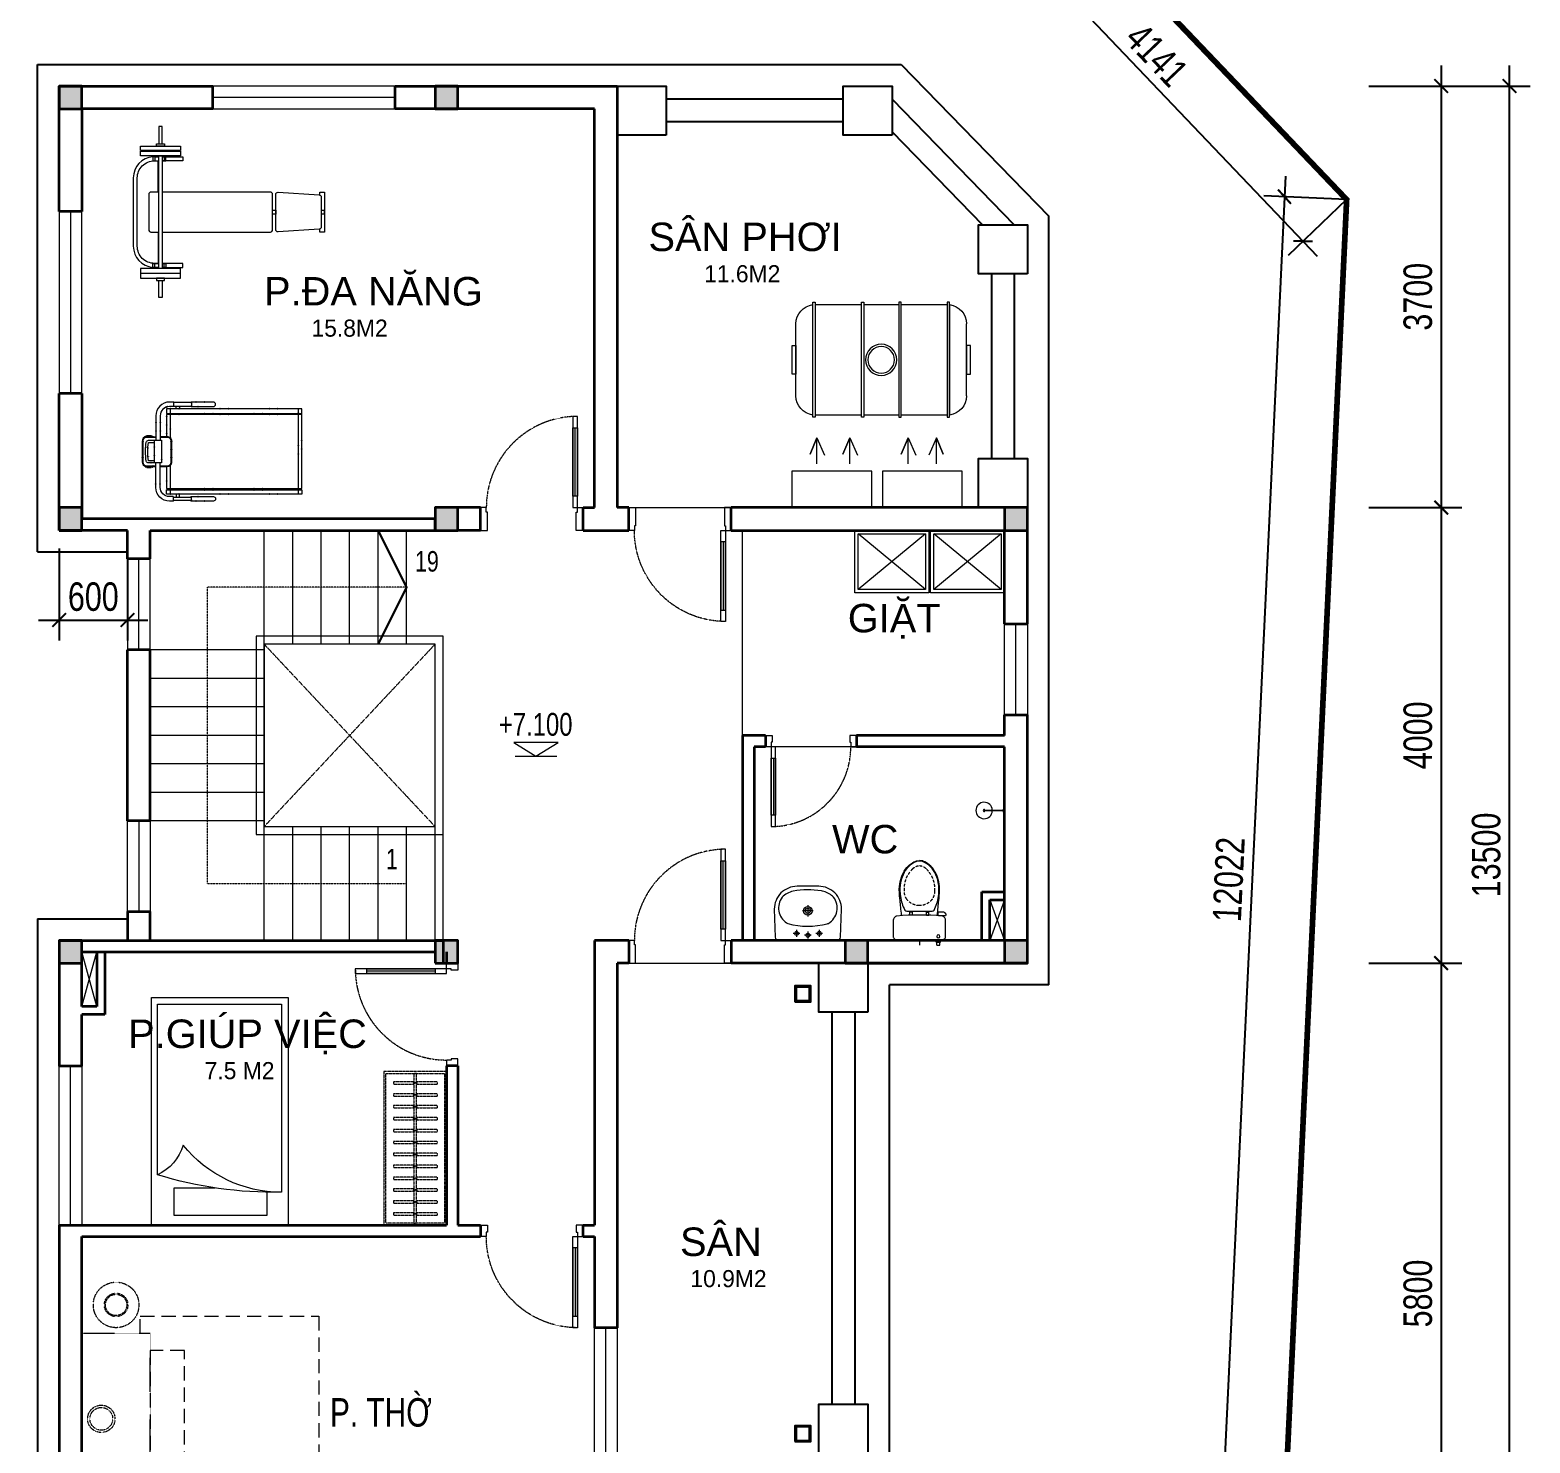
# Model space of a CAD drawing. Header units: millimetres. Extents: x 33748 to 451939, y -263262 to 62681.
# Drawn here: x 234563 to 247732, y -126106 to -113702 of the extents above; entities that cross this region are included whole.
import ezdxf

# ---------------------------------------------------------------- set-up
doc = ezdxf.new("R2010")
doc.units = ezdxf.units.MM
doc.header["$PDMODE"] = 98
for name, pattern in [('ACAD_ISO07W100', [3, 0, -3]), ('CENTER', [50.8, 31.75, -6.35, 6.35, -6.35]), ('DASHED', [0.75, 0.5, -0.25]), ('HIDDEN', [0.375, 0.25, -0.125]), ('HIDDEN2', [0.1875, 0.125, -0.0625]), ('X-5M-G-MB PHONGNGU$0$HIDDEN2', [0.1875, 0.125, -0.0625]), ('xref-thap C (mb tang 32-2)$0$HIDDEN', [0.375, 0.25, -0.125]), ('Xref-VCMT-BT3 - tuong bao$0$HIDDEN', [0.375, 0.25, -0.125])]:
    doc.linetypes.add(name, pattern=pattern)
doc.layers.get('Defpoints').update_dxf_attribs({"color": 202, "lineweight": 13})
for name, color, linetype, lineweight in [('-CONCRETE', 1, 'Continuous', 35), ('-DOOR', 137, 'Continuous', 9), ('-FURNITURE', 46, 'Continuous', 9), ('-HIDE', 3, 'HIDDEN', 13), ('-KH', 143, 'Continuous', 13), ('-LINE1', 7, 'Continuous', 18), ('-RANH GIOI KHU DAT', 12, 'CENTER', 18), ('-TEXT', 7, 'Continuous', 15), ('-WALL', 4, 'Continuous', 35), ('Bighome_khuat', 251, 'DASHED', 5)]:
    doc.layers.add(name, color=color, linetype=linetype, lineweight=lineweight)
for name, color, linetype in [('12. NET DIM', 9, 'Continuous'), ('13. NET HATCH', 252, 'Continuous'), ('A-Dot_Line', 255, 'ACAD_ISO07W100'), ('A-Flor-Hral', 242, 'Continuous'), ('SOLO', 7, 'Continuous'), ('TEXT25', 2, 'Continuous')]:
    doc.layers.add(name, color=color, linetype=linetype)
doc.styles.add('1', font='arial.ttf')
doc.styles.add('AVANH', font='', dxfattribs={"width": 0.8})
doc.styles.get("Standard").update_dxf_attribs({"font": 'arial.ttf'})
doc.styles.add('T1', font='', dxfattribs={"height": 200})
doc.styles.get('AVANH').set_extended_font_data('.VnAvantH')
doc.styles.get('T1').set_extended_font_data('VNgeometric Light')
doc.dimstyles.new('C_100A3', dxfattribs={"dimscale": 100, "dimtxt": 2.5, "dimasz": 1.2, "dimexe": 1.8, "dimexo": 0, "dimgap": 0.75, "dimtad": 1, "dimdec": 0, "dimzin": 0, "dimdsep": 46, "dimtxsty": 'AVANH', "dimblk": 'ARCHTICK', "dimcen": 0, "dimdle": 1.8, "dimclrd": 256, "dimclre": 256, "dimclrt": 7, "dimadec": 0, "dimazin": 0, "dimtfac": 0.0001, "dimtdec": 0, "dimtix": 1, "dimtmove": 2, "dimatfit": 3, "dimldrblk": 'ARCHTICK', "dimfxl": 1.8, "dimtolj": 1, "dimtzin": 0, "dimarcsym": 0})

# ---------------------------------------------------------------- blocks, each defined once
blk = doc.blocks.new('*U34')
at = {"linetype": 'X-5M-G-MB PHONGNGU$0$HIDDEN2'}
for points in [[(0, 600), (0, 0), (1473, 0), (1473, 600)], [(1453, 580), (1453, 20), (20, 20), (20, 580)], [(1453, 287), (1453, 313), (20, 313), (20, 287)], [(114, 319), (109, 319), (109, 280), (114, 280)], [(228, 319), (223, 319), (223, 280), (228, 280)], [(342, 319), (337, 319), (337, 280), (342, 280)], [(456, 319), (451, 319), (451, 280), (456, 280)], [(570, 319), (565, 319), (565, 280), (570, 280)], [(684, 319), (679, 319), (679, 280), (684, 280)], [(798, 319), (793, 319), (793, 280), (798, 280)], [(912, 319), (907, 319), (907, 280), (912, 280)], [(1026, 319), (1021, 319), (1021, 280), (1026, 280)], [(1140, 319), (1135, 319), (1135, 280), (1140, 280)], [(1254, 319), (1249, 319), (1249, 280), (1254, 280)], [(1368, 319), (1363, 319), (1363, 280), (1368, 280)]]:
    blk.add_lwpolyline(points, close=True, dxfattribs=at)
for points in [[(122, 313), (122, 515), (100, 515), (100, 313)], [(236, 313), (236, 515), (214, 515), (214, 313)], [(350, 313), (350, 515), (328, 515), (328, 313)], [(464, 313), (464, 515), (442, 515), (442, 313)], [(578, 313), (578, 515), (556, 515), (556, 313)], [(692, 313), (692, 515), (670, 515), (670, 313)], [(806, 313), (806, 515), (784, 515), (784, 313)], [(920, 313), (920, 515), (898, 515), (898, 313)], [(1034, 313), (1034, 515), (1012, 515), (1012, 313)], [(1148, 313), (1148, 515), (1126, 515), (1126, 313)], [(1262, 313), (1262, 515), (1240, 515), (1240, 313)], [(1376, 313), (1376, 515), (1354, 515), (1354, 313)], [(100, 287), (100, 92), (122, 92), (122, 287)], [(214, 287), (214, 92), (236, 92), (236, 287)], [(328, 287), (328, 92), (350, 92), (350, 287)], [(442, 287), (442, 92), (464, 92), (464, 287)], [(556, 287), (556, 92), (578, 92), (578, 287)], [(670, 287), (670, 92), (692, 92), (692, 287)], [(784, 287), (784, 92), (806, 92), (806, 287)], [(898, 287), (898, 92), (920, 92), (920, 287)], [(1012, 287), (1012, 92), (1034, 92), (1034, 287)], [(1126, 287), (1126, 92), (1148, 92), (1148, 287)], [(1240, 287), (1240, 92), (1262, 92), (1262, 287)], [(1354, 287), (1354, 92), (1376, 92), (1376, 287)]]:
    blk.add_lwpolyline(points, dxfattribs=at)
blk = doc.blocks.new('*U54')
at = {"color": 251}
blk.add_line((-70, 100), (-70, 700), dxfattribs=at)
for points in [[(-50, 0), (-50, 800), (-90, 800), (-90, 0)], [(-50, 100), (-90, 100), (-90, 700), (-50, 700)], [(-900, -200), (-840, -200), (-840, -40), (-850, -40), (-850, 0), (-900, 0)], [(0, -200), (-60, -200), (-60, -40), (-50, -40), (-50, 0), (0, 0)]]:
    blk.add_lwpolyline(points, close=True)
at = {"layer": 'Bighome_khuat', "linetype": 'Xref-VCMT-BT3 - tuong bao$0$HIDDEN'}
blk.add_arc((-50, 0), 800, 90, 180, dxfattribs=at)
blk = doc.blocks.new('A$C59131A43')
for p, q in [((1140, -1940), (1140, -289)), ((51, -442), (51, -1940)), ((51, -1940), (1140, -1940))]:
    blk.add_line(p, q)
blk.add_lwpolyline([(1200, -2000), (1200, 0), (0, 0), (0, -2000)], close=True)
for points in [[(560, -326), (197, -326), (197, -88), (1015, -88)], [(1015, -88), (1015, -289)]]:
    blk.add_lwpolyline(points)
blk.add_lwpolyline([(1140, -289, 0.227842), (278, -703, 0.147835)], format="xyb")
for centre, radius, start, end in [((1067, -3723), 3434, 88.7915, 107.2102), ((-121, -821), 416, 16.4348, 65.5556)]:
    blk.add_arc(centre, radius, start, end)
blk = doc.blocks.new('_ARCHTICK')
at = {"const_width": 0.15}
blk.add_lwpolyline([(-0.5, -0.5), (0.5, 0.5)], dxfattribs=at)
blk = doc.blocks.new('*D1470')
at = {"layer": '12. NET DIM', "lineweight": -2, "transparency": 16777216}
for p, q in [((234819, -118254), (234819, -119062)), ((235419, -118254), (235419, -119062)), ((234639, -118882), (235599, -118882))]:
    blk.add_line(p, q, dxfattribs=at)
at = {"layer": 'Defpoints', "color": 0, "transparency": 16777216}
for p in [(234819, -118254), (235419, -118254), (235419, -118882)]:
    blk.add_point(p, dxfattribs=at)
at = {"layer": '12. NET DIM', "lineweight": -2, "transparency": 16777216, "xscale": 120, "yscale": 120, "zscale": 120, "rotation": 180}
blk.add_blockref('_ARCHTICK', (234819, -118882), dxfattribs=at)
at = {"layer": '12. NET DIM', "lineweight": -2, "transparency": 16777216, "xscale": 120, "yscale": 120, "zscale": 120}
blk.add_blockref('_ARCHTICK', (235419, -118882), dxfattribs=at)
at = {"layer": '12. NET DIM', "color": 7, "transparency": 16777216, "insert": (235119, -118678), "char_height": 250, "attachment_point": 5, "style": 'AVANH'}
blk.add_mtext('\\A1;600', dxfattribs=at)
blk = doc.blocks.new('*D1488')
at = {"layer": '12. NET DIM', "lineweight": -2, "transparency": 16777216}
for p, q in [((246952, -114014), (246952, -118074)), ((246317, -114194), (247132, -114194)), ((246317, -117894), (247132, -117894))]:
    blk.add_line(p, q, dxfattribs=at)
at = {"layer": 'Defpoints', "color": 0, "transparency": 16777216}
for p in [(246317, -114194), (246317, -117894), (246952, -117894)]:
    blk.add_point(p, dxfattribs=at)
at = {"layer": '12. NET DIM', "lineweight": -2, "transparency": 16777216, "xscale": 120, "yscale": 120, "zscale": 120}
for p, rotation in [((246952, -114194), 90), ((246952, -117894), 270)]:
    blk.add_blockref('_ARCHTICK', p, dxfattribs=dict(at, rotation=rotation))
at = {"layer": '12. NET DIM', "color": 7, "transparency": 16777216, "insert": (246748, -116044), "char_height": 250, "attachment_point": 5, "rotation": 90, "style": 'AVANH'}
blk.add_mtext('\\A1;3700', dxfattribs=at)
blk = doc.blocks.new('*D1489')
at = {"layer": '12. NET DIM', "lineweight": -2, "transparency": 16777216}
for p, q in [((246952, -117714), (246952, -122074)), ((246317, -117894), (247132, -117894)), ((246317, -121894), (247132, -121894))]:
    blk.add_line(p, q, dxfattribs=at)
at = {"layer": 'Defpoints', "color": 0, "transparency": 16777216}
for p in [(246317, -117894), (246317, -121894), (246952, -121894)]:
    blk.add_point(p, dxfattribs=at)
at = {"layer": '12. NET DIM', "lineweight": -2, "transparency": 16777216, "xscale": 120, "yscale": 120, "zscale": 120}
for p, rotation in [((246952, -117894), 90), ((246952, -121894), 270)]:
    blk.add_blockref('_ARCHTICK', p, dxfattribs=dict(at, rotation=rotation))
at = {"layer": '12. NET DIM', "color": 7, "transparency": 16777216, "insert": (246748, -119894), "char_height": 250, "attachment_point": 5, "rotation": 90, "style": 'AVANH'}
blk.add_mtext('\\A1;4000', dxfattribs=at)
blk = doc.blocks.new('*D1490')
at = {"layer": '12. NET DIM', "lineweight": -2, "transparency": 16777216}
for p, q in [((246952, -121714), (246952, -127874)), ((246317, -121894), (247132, -121894)), ((246317, -127694), (247132, -127694))]:
    blk.add_line(p, q, dxfattribs=at)
at = {"layer": 'Defpoints', "color": 0, "transparency": 16777216}
for p in [(246317, -121894), (246317, -127694), (246952, -127694)]:
    blk.add_point(p, dxfattribs=at)
at = {"layer": '12. NET DIM', "lineweight": -2, "transparency": 16777216, "xscale": 120, "yscale": 120, "zscale": 120}
for p, rotation in [((246952, -121894), 90), ((246952, -127694), 270)]:
    blk.add_blockref('_ARCHTICK', p, dxfattribs=dict(at, rotation=rotation))
at = {"layer": '12. NET DIM', "color": 7, "transparency": 16777216, "insert": (246748, -124794), "char_height": 250, "attachment_point": 5, "rotation": 90, "style": 'AVANH'}
blk.add_mtext('\\A1;5800', dxfattribs=at)
blk = doc.blocks.new('*D1491')
at = {"layer": '12. NET DIM', "lineweight": -2, "transparency": 16777216}
for p, q in [((247552, -127874), (247552, -114014)), ((246317, -114194), (247732, -114194)), ((246317, -127694), (247732, -127694))]:
    blk.add_line(p, q, dxfattribs=at)
at = {"layer": 'Defpoints', "color": 0, "transparency": 16777216}
for p in [(246317, -114194), (247552, -114194), (246317, -127694)]:
    blk.add_point(p, dxfattribs=at)
at = {"layer": '12. NET DIM', "lineweight": -2, "transparency": 16777216, "xscale": 120, "yscale": 120, "zscale": 120}
for p, rotation in [((247552, -114194), 90), ((247552, -127694), 270)]:
    blk.add_blockref('_ARCHTICK', p, dxfattribs=dict(at, rotation=rotation))
at = {"layer": '12. NET DIM', "color": 7, "transparency": 16777216, "insert": (247348, -120944), "char_height": 250, "attachment_point": 5, "rotation": 90, "style": 'AVANH'}
blk.add_mtext('\\A1;13500', dxfattribs=at)
blk = doc.blocks.new('*D1496')
at = {"layer": '12. NET DIM', "lineweight": -2, "transparency": 16777216}
for p, q in [((243264, -112194), (242750, -112684)), ((242756, -112429), (245863, -115687)), ((246122, -115191), (245609, -115681))]:
    blk.add_line(p, q, dxfattribs=at)
at = {"layer": 'Defpoints', "color": 0, "transparency": 16777216}
for p in [(243264, -112194), (246122, -115191), (245739, -115556)]:
    blk.add_point(p, dxfattribs=at)
at = {"layer": '12. NET DIM', "lineweight": -2, "transparency": 16777216, "xscale": 120, "yscale": 120, "zscale": 120}
for p, rotation in [((242881, -112560), 133.6480678681033), ((245739, -115556), 313.6480678681032)]:
    blk.add_blockref('_ARCHTICK', p, dxfattribs=dict(at, rotation=rotation))
at = {"layer": '12. NET DIM', "color": 7, "transparency": 16777216, "insert": (244455, -113920), "char_height": 250, "attachment_point": 5, "rotation": 313.6481, "style": 'AVANH'}
blk.add_mtext('\\A1;4141', dxfattribs=at)
blk = doc.blocks.new('*D1497')
at = {"layer": '12. NET DIM', "lineweight": -2, "transparency": 16777216}
for p, q in [((245584, -114985), (245000, -127354)), ((246122, -115191), (245396, -115157)), ((245555, -127200), (244829, -127165))]:
    blk.add_line(p, q, dxfattribs=at)
at = {"layer": 'Defpoints', "color": 0, "transparency": 16777216}
for p in [(246122, -115191), (245009, -127174), (245555, -127200)]:
    blk.add_point(p, dxfattribs=at)
at = {"layer": '12. NET DIM', "lineweight": -2, "transparency": 16777216, "xscale": 120, "yscale": 120, "zscale": 120}
for p, rotation in [((245576, -115165), 87.29613575477882), ((245009, -127174), 267.2961357547788)]:
    blk.add_blockref('_ARCHTICK', p, dxfattribs=dict(at, rotation=rotation))
at = {"layer": '12. NET DIM', "color": 7, "transparency": 16777216, "insert": (245088, -121160), "char_height": 250, "attachment_point": 5, "rotation": 87.2961, "style": 'AVANH'}
blk.add_mtext('\\A1;12022', dxfattribs=at)
blk = doc.blocks.new('A$C17c94eb8')
at = {"layer": '-FURNITURE'}
for p, q in [((30, 520), (620, 30)), ((30, 30), (620, 520))]:
    blk.add_line(p, q, dxfattribs=at)
for points in [[(0, 0), (650, 0), (650, 550), (0, 550)], [(30, 30), (620, 30), (620, 520), (30, 520)]]:
    blk.add_lwpolyline(points, close=True, dxfattribs=at)
blk = doc.blocks.new('A$Ca51cd422')
for p, q in [((167, 414), (224, 414)), ((195, 383), (195, 443)), ((267, 429), (324, 429)), ((295, 398), (295, 458)), ((367, 414), (424, 414)), ((395, 383), (395, 443)), ((295, 165), (295, 264)), ((249, 215), (342, 215))]:
    blk.add_line(p, q)
for points in [[(0, 200, 0.414214), (200, 0), (390, 0, 0.414214), (590, 200), (581, 446, 0.409799), (551, 475), (39, 475, 0.403607), (9, 446)], [(177, 40, 0.090773), (424, 43, 0.149887), (521, 96, 0.430722), (482, 321, 0.080637), (470, 327, 0.127732), (125, 329, 0.074208), (114, 325, 0.443092), (69, 96, 0.13364), (154, 46, 0.033617)]]:
    blk.add_lwpolyline(points, format="xyb", close=True)
for centre, radius in [((195, 414), 17.5), ((295, 429), 17.5), ((395, 414), 17.5), ((295, 215), 37.5), ((295, 215), 22.5), ((295, 215), 22.5)]:
    blk.add_circle(centre, radius)
blk = doc.blocks.new('Tonkin_JerkBench01_168x97_P')
for p, q in [((79, 138.5), (79, 135)), ((87, 138.5), (87, 135)), ((79, 41.5), (79, 45)), ((87, 41.5), (87, 45))]:
    blk.add_line(p, q)
for points in [[(85.4, 150), (85.4, 165), (82.4, 165), (82.4, 150)], [(82.4, 138.5), (77.2, 138.5), (77.2, 135), (82.4, 135)], [(82.4, 138.5), (78.5, 138.5)], [(78.5, 138.5), (82.4, 138.5)], [(82.4, 144), (82.4, 143.5)], [(85.4, 143.5), (85.4, 144)], [(85.4, 135), (88.6, 135), (88.6, 138.5), (85.4, 138.5)], [(82.4, 41.5), (77.2, 41.5), (77.2, 45), (82.4, 45)], [(78.5, 41.5), (82.4, 41.5)], [(85.4, 45), (88.6, 45), (88.6, 41.5), (85.4, 41.5)], [(82.4, 36), (82.4, 36.5)], [(85.4, 30), (85.4, 15), (82.4, 15), (82.4, 30)], [(85.4, 36.5), (85.4, 36)]]:
    blk.add_lwpolyline(points)
for points in [[(101.4, 148), (101.4, 144), (66.4, 144), (66.4, 148)], [(87.4, 150), (87.4, 148), (80.4, 148), (80.4, 150)], [(101.4, 143.5), (101.4, 139.5), (66.4, 139.5), (66.4, 143.5)], [(82.4, 139.5), (85.4, 139.5), (85.4, 40.5), (82.4, 40.5)], [(101.4, 36.5), (101.4, 40.5), (66.4, 40.5), (66.4, 36.5)], [(101.4, 32), (101.4, 36), (66.4, 36), (66.4, 32)], [(87.4, 30), (87.4, 32), (80.4, 32), (80.4, 30)]]:
    blk.add_lwpolyline(points, close=True)
at = {"color": 8}
for points in [[(77.2, 138.5, 0.393718), (60, 120), (60, 60, 0.393718), (77.2, 41.5)], [(82.4, 45), (78.5, 45, -0.414214), (63.5, 60), (63.5, 120, -0.414214), (78.5, 135), (82.4, 135)]]:
    blk.add_lwpolyline(points, format="xyb", dxfattribs=at)
for points in [[(82.4, 107.5), (81.7, 107.5), (81.7, 135), (82.4, 135)], [(85.4, 138.5), (103.5, 138.5), (103.5, 135), (85.4, 135)], [(223.7, 105), (223.7, 107.5), (227.7, 107.5), (227.7, 72.5), (223.7, 72.5), (223.7, 75)], [(182.3, 91.7), (185, 91.7), (185, 88.2), (182.3, 88.2)], [(225, 91.7), (227.4, 91.7), (227.4, 88.2), (225, 88.2)], [(82.4, 72.5), (81.7, 72.5), (81.7, 45), (82.4, 45)], [(85.4, 41.5), (103.5, 41.5), (103.5, 45), (85.4, 45)]]:
    blk.add_lwpolyline(points, dxfattribs=at)
for points in [[(82.4, 107.5), (75.5, 107.5, 0.414214), (73.5, 105.5), (73.5, 74.5, 0.414214), (75.5, 72.5), (82.4, 72.5)], [(85.4, 72.5), (180.3, 72.5, 0.414214), (182.3, 74.5), (182.3, 105.5, 0.414214), (180.3, 107.5), (85.4, 107.5)]]:
    blk.add_lwpolyline(points, format="xyb")
blk.add_lwpolyline([(223.1, 74.9), (187.1, 72.6, -0.432616), (185, 74.6), (185, 105.4, -0.432616), (187.1, 107.4), (223.1, 105.1, -0.396047), (225, 103.1), (225, 76.9, -0.396047)], format="xyb", close=True)
blk = doc.blocks.new('Tonkin_Treadmill01_140x87_P')
at = {"color": 8}
for p, q in [((84.8, 71.9), (84.8, 97.5)), ((197.3, 22.5), (197.3, 97.5)), ((84.8, 22.5), (84.8, 48.1))]:
    blk.add_line(p, q, dxfattribs=at)
blk.add_line((70.9, 50), (70.9, 70))
for points in [[(87.1, 103.5), (83.9, 103.5, 0.414214), (71.9, 91.5), (71.9, 70)], [(87.1, 99.5), (83.9, 99.5, 0.414214), (75.9, 91.5), (75.9, 70)], [(102.9, 99.5), (122.5, 99.5, 1), (122.5, 103.5), (102.9, 103.5)], [(71.9, 72.5), (64, 72.5, 0.414214), (60.5, 69), (60.5, 51, 0.414214), (64, 47.5), (71.9, 47.5)], [(75.9, 47.5), (82, 47.5, 0.414214), (85.5, 51), (85.5, 69, 0.414214), (82, 72.5), (75.9, 72.5)], [(87.1, 16.5), (83.9, 16.5, -0.414214), (71.9, 28.5), (71.9, 50)], [(87.1, 20.5), (83.9, 20.5, -0.414214), (75.9, 28.5), (75.9, 50)], [(102.9, 20.5), (122.5, 20.5, -1), (122.5, 16.5), (102.9, 16.5)]]:
    blk.add_lwpolyline(points, format="xyb")
for points in [[(81.3, 97.5), (81.3, 93.5), (200.3, 93.5), (200.3, 97.5)], [(81.3, 97.5), (81.3, 93.5), (200.3, 93.5), (200.3, 97.5)], [(64, 73.5), (64, 74), (68, 74), (68, 73.5)], [(64, 46.5), (64, 46), (68, 46), (68, 46.5)], [(81.3, 22.5), (81.3, 26.5), (200.3, 26.5), (200.3, 22.5)]]:
    blk.add_lwpolyline(points, close=True)
for points in [[(81.3, 47), (81.3, 27.5), (200.3, 27.5), (200.3, 92.5), (81.3, 92.5), (81.3, 73)], [(102.9, 103), (87.5, 103)], [(87.5, 100), (102.9, 100)], [(68.5, 72.5), (68.5, 73), (63.5, 73), (63.5, 72.5)], [(68.5, 47.5), (68.5, 47), (63.5, 47), (63.5, 47.5)], [(87.5, 20), (102.9, 20)], [(102.9, 17), (87.5, 17)]]:
    blk.add_lwpolyline(points)
for points in [[(81.8, 92.5), (81.8, 93.5)], [(81.8, 92.5), (81.8, 93.5)], [(199.8, 93.5), (199.8, 92.5)], [(68.5, 73), (71.9, 73)], [(68.5, 47), (71.9, 47)], [(81.8, 27.5), (81.8, 26.5)], [(199.8, 26.5), (199.8, 27.5)]]:
    blk.add_lwpolyline(points, dxfattribs=at)
for points in [[(89.8, 97.5), (89.8, 100), (92.8, 100), (92.8, 97.5)], [(89.8, 22.5), (89.8, 20), (92.8, 20), (92.8, 22.5)]]:
    blk.add_lwpolyline(points, close=True, dxfattribs=at)
for points in [[(63.5, 73, 0.377964), (60, 69), (60, 51, 0.377964), (63.5, 47)], [(75.9, 47), (82, 47, 0.414214), (86, 51), (86, 69, 0.414214), (82, 73), (75.9, 73)]]:
    blk.add_lwpolyline(points, format="xyb", dxfattribs=at)
for points in [[(69.2, 73), (62.8, 73, -1), (62.8, 73.5), (69.2, 73.5, -1)], [(63.6, 51.7, -0.083043), (63.6, 68.3, -0.366471), (65.6, 70), (76.9, 70), (76.9, 50), (65.6, 50, -0.366471)], [(69.2, 47), (62.8, 47, 1), (62.8, 46.5), (69.2, 46.5, 1)]]:
    blk.add_lwpolyline(points, format="xyb", close=True)
blk.add_lwpolyline([(65.6, 52, -0.083043), (65.6, 68), (70.4, 68), (70.4, 52)], format="xyb", close=True, dxfattribs=at)
at = {"extrusion": (0, 0, -1)}
for centre, major_axis, start_param, end_param in [((87.1, 101.5), (0, -2), 3.141593, 6.283185), ((102.9, 101.5), (0, -2), 2.418858, 7.00592), ((102.9, 101.5), (0, -1.5), 3.141593, 6.283185)]:
    blk.add_ellipse(centre, major_axis=major_axis, ratio=0.258819, start_param=start_param, end_param=end_param, dxfattribs=at)
for centre, major_axis, start_param, end_param in [((87.1, 18.5), (0, 2), 3.141593, 6.283185), ((102.9, 18.5), (0, 2), 2.418858, 7.00592), ((102.9, 18.5), (0, 1.5), 3.141593, 6.283185)]:
    blk.add_ellipse(centre, major_axis=major_axis, ratio=0.258819, start_param=start_param, end_param=end_param)
at = {"layer": 'A-Dot_Line', "ltscale": 0.2}
for p, q in [((84.8, 71.9), (84.8, 97.5)), ((197.3, 22.5), (197.3, 97.5)), ((70.9, 50), (70.9, 70)), ((84.8, 22.5), (84.8, 48.1))]:
    blk.add_line(p, q, dxfattribs=at)
for points in [[(87.1, 103.5), (83.9, 103.5, 0.414214), (71.9, 91.5), (71.9, 70)], [(87.1, 99.5), (83.9, 99.5, 0.414214), (75.9, 91.5), (75.9, 70)], [(102.9, 99.5), (122.5, 99.5, 1), (122.5, 103.5), (102.9, 103.5)], [(63.5, 73, 0.377964), (60, 69), (60, 51, 0.377964), (63.5, 47)], [(71.9, 72.5), (64, 72.5, 0.414214), (60.5, 69), (60.5, 51, 0.414214), (64, 47.5), (71.9, 47.5)], [(75.9, 47), (82, 47, 0.414214), (86, 51), (86, 69, 0.414214), (82, 73), (75.9, 73)], [(75.9, 47.5), (82, 47.5, 0.414214), (85.5, 51), (85.5, 69, 0.414214), (82, 72.5), (75.9, 72.5)], [(87.1, 16.5), (83.9, 16.5, -0.414214), (71.9, 28.5), (71.9, 50)], [(87.1, 20.5), (83.9, 20.5, -0.414214), (75.9, 28.5), (75.9, 50)], [(102.9, 20.5), (122.5, 20.5, -1), (122.5, 16.5), (102.9, 16.5)]]:
    blk.add_lwpolyline(points, format="xyb", dxfattribs=at)
for points in [[(81.3, 97.5), (81.3, 93.5), (200.3, 93.5), (200.3, 97.5)], [(81.3, 97.5), (81.3, 93.5), (200.3, 93.5), (200.3, 97.5)], [(89.8, 97.5), (89.8, 100), (92.8, 100), (92.8, 97.5)], [(64, 73.5), (64, 74), (68, 74), (68, 73.5)], [(64, 46.5), (64, 46), (68, 46), (68, 46.5)], [(81.3, 22.5), (81.3, 26.5), (200.3, 26.5), (200.3, 22.5)], [(89.8, 22.5), (89.8, 20), (92.8, 20), (92.8, 22.5)]]:
    blk.add_lwpolyline(points, close=True, dxfattribs=at)
for points in [[(81.3, 47), (81.3, 27.5), (200.3, 27.5), (200.3, 92.5), (81.3, 92.5), (81.3, 73)], [(81.8, 92.5), (81.8, 93.5)], [(81.8, 92.5), (81.8, 93.5)], [(102.9, 103), (87.5, 103)], [(87.5, 100), (102.9, 100)], [(199.8, 93.5), (199.8, 92.5)], [(68.5, 72.5), (68.5, 73), (63.5, 73), (63.5, 72.5)], [(68.5, 73), (71.9, 73)], [(68.5, 47.5), (68.5, 47), (63.5, 47), (63.5, 47.5)], [(68.5, 47), (71.9, 47)], [(81.8, 27.5), (81.8, 26.5)], [(199.8, 26.5), (199.8, 27.5)], [(87.5, 20), (102.9, 20)], [(102.9, 17), (87.5, 17)]]:
    blk.add_lwpolyline(points, dxfattribs=at)
for points in [[(69.2, 73), (62.8, 73, -1), (62.8, 73.5), (69.2, 73.5, -1)], [(63.6, 51.7, -0.083043), (63.6, 68.3, -0.366471), (65.6, 70), (76.9, 70), (76.9, 50), (65.6, 50, -0.366471)], [(65.6, 52, -0.083043), (65.6, 68), (70.4, 68), (70.4, 52)], [(69.2, 47), (62.8, 47, 1), (62.8, 46.5), (69.2, 46.5, 1)]]:
    blk.add_lwpolyline(points, format="xyb", close=True, dxfattribs=at)
at = {"layer": 'A-Dot_Line', "ltscale": 0.2, "extrusion": (0, 0, -1)}
for centre, major_axis, start_param, end_param in [((87.1, 101.5), (0, -2), 3.141593, 6.283185), ((102.9, 101.5), (0, -2), 2.418858, 7.00592), ((102.9, 101.5), (0, -1.5), 3.141593, 6.283185)]:
    blk.add_ellipse(centre, major_axis=major_axis, ratio=0.258819, start_param=start_param, end_param=end_param, dxfattribs=at)
at = {"layer": 'A-Dot_Line', "ltscale": 0.2}
for centre, major_axis, start_param, end_param in [((87.1, 18.5), (0, 2), 3.141593, 6.283185), ((102.9, 18.5), (0, 2), 2.418858, 7.00592), ((102.9, 18.5), (0, 1.5), 3.141593, 6.283185)]:
    blk.add_ellipse(centre, major_axis=major_axis, ratio=0.258819, start_param=start_param, end_param=end_param, dxfattribs=at)
blk = doc.blocks.new('A$Cf6c941c9')
at = {"layer": '-FURNITURE', "linetype": 'HIDDEN', "ltscale": 500, "elevation": 0}
blk.add_lwpolyline([(512, 1950), (512, 2100), (2079, 2100), (2079, 300), (512, 300), (512, 450)], dxfattribs=at)
at = {"layer": '-FURNITURE', "linetype": 'HIDDEN2', "elevation": 0}
blk.add_lwpolyline([(600, 450), (600, 1950), (0, 1950), (0, 450)], close=True, dxfattribs=at)
at = {"layer": '-FURNITURE', "linetype": 'HIDDEN', "ltscale": 500, "elevation": 0}
blk.add_lwpolyline([(900, 600), (900, 1800), (600, 1800), (600, 600)], close=True, dxfattribs=at)
at = {"layer": '-FURNITURE', "linetype": 'HIDDEN2'}
for centre, radius in [((300, 2200), 200), ((300, 2200), 103), ((300, 2200), 93.3), ((170, 1200), 120), ((170, 1200), 100), ((300, 200), 200), ((300, 200), 103), ((300, 200), 93.3)]:
    blk.add_circle(centre, radius, dxfattribs=at)
blk = doc.blocks.new('X-10M-ALT2-TUM$0$A$C0CF10D65')
at = {"linetype": 'Continuous'}
for p, q in [((33, 188), (33, 821)), ((1533, 188), (1533, 821))]:
    blk.add_line(p, q, dxfattribs=at)
for points in [[(183, 0), (183, 1009), (204, 1009), (204, 0)], [(609, 0), (609, 1009), (629, 1009), (629, 0)], [(957, 0), (957, 1009), (937, 1009), (937, 0)], [(1383, 0), (1383, 1009), (1362, 1009), (1362, 0)], [(0, 378), (0, 631), (33, 631), (33, 378)], [(1566, 378), (1566, 631), (1533, 631), (1533, 378)]]:
    blk.add_lwpolyline(points, close=True, dxfattribs=at)
for points in [[(183, 989), (183, 19)], [(609, 989), (204, 989)], [(937, 989), (629, 989)], [(1362, 989), (957, 989)], [(1383, 19), (1383, 989)], [(204, 19), (609, 19)], [(629, 19), (937, 19)], [(957, 19), (1362, 19)]]:
    blk.add_lwpolyline(points, dxfattribs=at)
for radius in [137, 117]:
    blk.add_circle((783, 504), radius, dxfattribs=at)
for centre, start, end in [((206, 817), 97.774, 178.9884), ((1360, 817), 1.0116, 82.226), ((206, 191), 181.0116, 262.226), ((1360, 191), 277.774, 358.9884)]:
    blk.add_arc(centre, 173, start, end, dxfattribs=at)
blk = doc.blocks.new('DANH COT')
at = {"layer": '-KH'}
blk.add_line((0, 0), (368, 0), dxfattribs=at)
blk.add_lwpolyline([(379, 118), (-11, 118), (184, 0)], close=True, dxfattribs=at)
blk.add_solid([(184, 0), (184, 118), (379, 118), (184, 0)], dxfattribs=at)
at = {"layer": '-TEXT', "style": '1', "width": 0.75}
blk.add_attdef('CAODO', (-142, 178), '', height=180, dxfattribs=at)
blk = doc.blocks.new('A$C5C575821')
at = {"layer": '-CONCRETE'}
h = blk.add_hatch(color=256, dxfattribs=at)
h.dxf.hatch_style = 1
h.paths.add_polyline_path([(0, 200), (0, 0), (200, 0), (200, 200)])
blk.add_lwpolyline([(0, 0), (200, 0), (200, 200), (0, 200)], close=True, dxfattribs=at)
blk = doc.blocks.new('*U53')
at = {"color": 251}
blk.add_line((-70, 100), (-70, 700), dxfattribs=at)
for points in [[(-50, 0), (-50, 800), (-90, 800), (-90, 0)], [(-50, 100), (-90, 100), (-90, 700), (-50, 700)], [(-900, -100), (-840, -100), (-840, -40), (-850, -40), (-850, 0), (-900, 0)], [(0, -100), (-60, -100), (-60, -40), (-50, -40), (-50, 0), (0, 0)]]:
    blk.add_lwpolyline(points, close=True)
at = {"layer": 'Bighome_khuat', "linetype": 'Xref-VCMT-BT3 - tuong bao$0$HIDDEN'}
blk.add_arc((-50, 0), 800, 90, 180, dxfattribs=at)
blk = doc.blocks.new('A$C18091ED7')
for p, q in [((0, -42), (0, 0)), ((146, -27), (179, -27)), ((146, -27), (146, -30)), ((146, -30), (166, -30)), ((153, -37), (146, -30)), ((152, 0), (152, -27)), ((152, 0), (179, 0)), ((153, -37), (166, -37)), ((153, -40), (153, -37)), ((153, -40), (178, -40)), ((153, -40), (178, -40)), ((153, -40), (153, -42)), ((185, -30), (166, -30)), ((178, -37), (166, -37)), ((185, -30), (178, -37)), ((178, -37), (178, -40)), ((178, -40), (178, -42)), ((179, 0), (179, -27)), ((179, -27), (185, -27)), ((185, -27), (185, -30)), ((165, -262), (165, -290)), ((168, -260), (228, -260)), ((231, -274), (231, -262)), ((-83, -267), (-83, -300)), ((-83, -278), (-83, -288)), ((-61, -290), (-83, -290)), ((-63, -265), (-81, -265)), ((-61, -267), (-61, -300)), ((61, -267), (61, -300)), ((61, -290), (83, -290)), ((63, -265), (81, -265)), ((83, -267), (83, -300)), ((83, -278), (83, -288)), ((168, -292), (207, -292))]:
    blk.add_line(p, q)
for points in [[(230, -219, -0.137407), (225, -235), (222, -241, -0.236081), (198, -255, -0.051961), (-198, -255, -0.236081), (-222, -241), (-225, -235, -0.137407), (-230, -219), (-230, -72, -0.198912), (-226, -63), (-209, -46, -0.198912), (-200, -42), (0, -42), (200, -42, -0.198912), (209, -46), (226, -63, -0.198912), (230, -72)], [(144, -619, -0.212405), (26, -734, -0.027685), (-1, -739, -0.022279), (-26, -734, -0.212405), (-144, -619, -0.142796), (-167, -428, -0.093005), (-128, -309, -0.256439), (-111, -300), (0, -300), (111, -300, -0.256439), (128, -309, -0.093005), (167, -428, -0.142796)]]:
    blk.add_lwpolyline(points, format="xyb", close=True)
at = {"linetype": 'xref-thap C (mb tang 32-2)$0$HIDDEN', "ltscale": 100}
blk.add_lwpolyline([(61, -669, -0.199031), (0, -699, -0.199031), (-61, -669, -0.218924), (-132, -478, -0.153791), (-112, -404, -0.236701), (0, -348, -0.236701), (112, -404, -0.153791), (132, -478, -0.218924)], format="xyb", close=True, dxfattribs=at)
blk.add_circle((166, -78), 13.9)
for centre, radius, start, end in [((168, -262), 2.47, 90, 180), ((-81, -267), 1.98, 90, 180), ((-63, -267), 1.98, 0, 90), ((63, -267), 1.98, 90, 180), ((81, -267), 1.98, 0, 90), ((168, -290), 2.47, 180, 270), ((207, -277), 15.5, 270, 306.4659), ((168, -225), 80.1, 306.4659, 320.3123), ((228, -274), 2.47, 320.3123, 0)]:
    blk.add_arc(centre, radius, start, end)
for points in [[(-156, -259), (-157, -267), (-164, -328), (-169, -385), (-184, -528), (-136, -679), (-50, -735), (-20, -741), (0, -744)], [(156, -259), (157, -267), (164, -328), (169, -385), (184, -528), (136, -679), (50, -735), (20, -741), (0, -744)]]:
    blk.add_open_spline(points, degree=3, knots=[130.613938, 130.613938, 130.613938, 130.613938, 152.852109, 311.129351, 417.703951, 561.383393, 697.692632, 710.812262, 710.812262, 710.812262, 710.812262])
blk = doc.blocks.new('shower')
for points in [[(180919, -32316), (180912, -32316), (180912, -32147), (180919, -32147)], [(180929, -32327), (180902, -32327), (180902, -32316), (180929, -32316)]]:
    blk.add_lwpolyline(points, close=True)
for radius, start, end in [(72, 272.7907, 267.2093), (8.35, 294.8355, 245.1645)]:
    blk.add_arc((180916, -32147), radius, start, end)
blk = doc.blocks.new('*U52')
at = {"color": 251}
blk.add_line((-70, 100), (-70, 600), dxfattribs=at)
for points in [[(-50, 0), (-50, 700), (-90, 700), (-90, 0)], [(-50, 100), (-90, 100), (-90, 600), (-50, 600)], [(-800, -100), (-740, -100), (-740, -40), (-750, -40), (-750, 0), (-800, 0)], [(0, -100), (-60, -100), (-60, -40), (-50, -40), (-50, 0), (0, 0)]]:
    blk.add_lwpolyline(points, close=True)
at = {"layer": 'Bighome_khuat', "linetype": 'Xref-VCMT-BT3 - tuong bao$0$HIDDEN'}
blk.add_arc((-50, 0), 700, 90, 180, dxfattribs=at)
blk = doc.blocks.new('A$C260bbb34')
at = {"layer": '-FURNITURE'}
for points in [[(219, 385), (219, 612), (159, 470), (219, 612), (287, 461)], [(508, 385), (508, 612), (448, 470), (508, 612), (576, 461)], [(1020, 385), (1020, 612), (960, 470), (1020, 612), (1088, 461)], [(1268, 385), (1268, 612), (1329, 470), (1268, 612), (1201, 461)]]:
    blk.add_lwpolyline(points, dxfattribs=at)
for points in [[(0, 0), (700, 0), (700, 320), (0, 320)], [(794, 0), (1494, 0), (1494, 320), (794, 320)]]:
    blk.add_lwpolyline(points, close=True, dxfattribs=at)

msp = doc.modelspace()

# ---------------------------------------------------------------- linework, layer by layer
at = {"layer": '-DOOR'}
for points in [[(237769.3, -114394.2), (237769.3, -114194.2), (236169.3, -114194.2), (236169.3, -114394.2)], [(235019.3, -115294.5), (234819.3, -115294.5), (234819.3, -116894.5), (235019.3, -116894.5)], [(235619.3, -118344.5), (235419.3, -118344.5), (235419.3, -119144.5), (235619.3, -119144.5)], [(243319, -118914.7), (243319, -119714.7), (243119, -119714.7), (243119, -118914.7)], [(235619.3, -121444.5), (235419.3, -121444.5), (235419.3, -120644.5), (235619.3, -120644.5)], [(235019.3, -122794.2), (235019.3, -124194.2), (234819.3, -124194.2), (234819.3, -122794.2)], [(239719.3, -125094.4), (239719.3, -126694), (239519.3, -126694), (239519.3, -125094.4)]]:
    msp.add_lwpolyline(points, close=True, dxfattribs=at)
for points in [[(237769.3, -114294.2), (236169.3, -114294.2)], [(234919.3, -115294.5), (234919.3, -116894.5)], [(239819.3, -117894.5), (240719.3, -117894.5)], [(240819.3, -119894.5), (240819.3, -118094.5)], [(235519.3, -119144.5), (235519.3, -118344.5)], [(243219, -119714.7), (243219, -118914.7)], [(241819.3, -119994.5), (241019.3, -119994.5)], [(235519.3, -120644.5), (235519.3, -121444.5)], [(239819.3, -121894.5), (240719.3, -121894.5)], [(234919.3, -124194.2), (234919.3, -122794.2)], [(239619.3, -126694), (239619.3, -125094.4)]]:
    msp.add_lwpolyline(points, dxfattribs=at)
at = {"layer": '-FURNITURE'}
for points in [[(242989, -121339.1), (243119, -121694.5)], [(243119, -121339.1), (242989, -121694.5)], [(235149.3, -122274.5), (235019.3, -121794.5)], [(235019.3, -122274.5), (235149.3, -121794.5)]]:
    msp.add_lwpolyline(points, dxfattribs=at)
at = {"layer": '-HIDE', "ltscale": 10}
msp.add_line((241919, -121894.5), (243319, -121894.5), dxfattribs=at)
for points in [[(238119.3, -119094.5), (236619.3, -120694.5)], [(236619.3, -119094.5), (238119.3, -120694.5)]]:
    msp.add_lwpolyline(points, dxfattribs=at)
at = {"layer": '-KH', "linetype": 'HIDDEN2', "ltscale": 5}
msp.add_lwpolyline([(237869.3, -118594.5), (236119.3, -118594.5), (236119.3, -121194.5), (237869.3, -121194.5)], dxfattribs=at)
at = {"layer": '-LINE1'}
for p, q in [((236619.3, -121694.5), (236619.3, -118094.5)), ((236869.3, -119094.5), (236869.3, -118094.5)), ((237119.3, -119094.5), (237119.3, -118094.5)), ((237369.3, -119094.5), (237369.3, -118094.5)), ((237619.3, -119094.5), (237619.3, -118094.5)), ((237869.3, -119094.5), (237869.3, -118094.5)), ((238189.3, -119024.5), (236549.3, -119024.5)), ((236549.3, -119024.5), (236549.3, -120764.5)), ((238189.3, -121694.5), (238189.3, -119024.5)), ((238119.3, -119094.5), (236619.3, -119094.5)), ((236619.3, -119094.5), (236619.3, -120694.5)), ((238119.3, -121694.5), (238119.3, -119094.5)), ((236619.3, -120694.5), (238119.3, -120694.5)), ((236869.3, -121694.5), (236869.3, -120694.5)), ((237119.3, -121694.5), (237119.3, -120694.5)), ((237369.3, -121694.5), (237369.3, -120694.5)), ((237619.3, -121694.5), (237619.3, -120694.5)), ((237869.3, -121694.5), (237869.3, -120694.5)), ((236549.3, -120764.5), (238189.3, -120764.5))]:
    msp.add_line(p, q, dxfattribs=at)
at = {"layer": '-LINE1', "const_width": 20}
msp.add_lwpolyline([(237619.3, -118094.5), (237869.3, -118594.5), (237619.3, -119094.5)], dxfattribs=at)
at = {"layer": '-LINE1'}
for points in [[(236619.3, -119144.5), (235619.3, -119144.5)], [(236619.3, -119394.5), (235619.3, -119394.5)], [(236619.3, -119644.5), (235619.3, -119644.5)], [(236619.3, -119894.5), (235619.3, -119894.5)], [(236619.3, -120144.5), (235619.3, -120144.5)], [(236619.3, -120394.5), (235619.3, -120394.5)], [(236619.3, -120644.5), (235619.3, -120644.5)]]:
    msp.add_lwpolyline(points, dxfattribs=at)
at = {"layer": '-RANH GIOI KHU DAT', "linetype": 'HIDDEN', "ltscale": 10, "const_width": 50}
msp.add_lwpolyline([(245555.2, -127199.8), (246122.3, -115190.9), (243263.8, -112194.2), (232819.3, -112194.2), (232819.3, -132194.2), (240319.3, -132194.2)], close=True, dxfattribs=at)
at = {"layer": '-WALL'}
for p, q in [((234819.3, -114194.2), (236169.3, -114194.2)), ((234819.3, -115294.5), (234819.3, -114194.2)), ((237769.3, -114194.2), (239719.3, -114194.2)), ((239719.3, -114194.2), (239719.3, -117894.5)), ((236169.3, -114394.2), (235019.3, -114394.2)), ((235019.3, -114394.2), (235019.3, -115294.5)), ((239519.3, -114394.2), (237769.3, -114394.2)), ((239519.3, -117894.5), (239519.3, -114394.2)), ((234819.3, -118094.5), (234819.3, -116894.5)), ((235019.3, -116894.5), (235019.3, -117994.5)), ((234819.3, -118094.5), (234819.3, -117894.5)), ((238519.3, -117894.5), (238119.3, -117894.5)), ((238519.3, -118094.5), (238519.3, -117894.5)), ((239419.3, -117894.5), (239519.3, -117894.5)), ((239419.3, -118094.5), (239419.3, -117894.5)), ((239819.3, -117894.5), (239719.3, -117894.5)), ((239819.3, -118094.5), (239819.3, -117894.5)), ((243319, -117894.5), (240719.3, -117894.5)), ((240719.3, -118094.5), (240719.3, -117894.5)), ((243319, -118914.7), (243319, -117894.5)), ((235419.3, -118094.5), (234819.3, -118094.5)), ((238119.3, -117994.5), (235019.3, -117994.5)), ((235419.3, -118344.5), (235419.3, -118094.5)), ((235619.3, -118094.5), (238119.3, -118094.5)), ((235619.3, -118344.5), (235619.3, -118094.5)), ((238119.3, -118094.5), (238119.3, -117994.5)), ((238519.3, -118094.5), (238319.3, -118094.5)), ((239419.3, -118094.5), (239819.3, -118094.5)), ((240719.3, -118094.5), (243119, -118094.5)), ((243119, -118914.7), (243119, -118094.5)), ((243119, -118914.7), (243319, -118914.7)), ((235419.3, -120644.5), (235419.3, -119144.5)), ((235619.3, -120644.5), (235619.3, -119144.5)), ((243119, -119894.5), (243119, -119714.7)), ((243119, -119714.7), (243319, -119714.7)), ((243319, -121894.5), (243319, -119714.7)), ((241019.3, -119894.5), (240819.3, -119894.5)), ((240819.3, -119894.5), (240819.3, -121694.5)), ((241019.3, -119894.5), (241019.3, -119994.5)), ((243119, -119894.5), (241819.3, -119894.5)), ((241819.3, -119894.5), (241819.3, -119994.5)), ((241019.3, -119994.5), (240919.3, -119994.5)), ((240919.3, -119994.5), (240919.3, -121694.5)), ((243119, -119994.5), (241819.3, -119994.5)), ((243119, -121694.5), (243119, -119994.5)), ((242919, -121269.1), (243119, -121269.1)), ((242919, -121694.5), (242919, -121269.1)), ((242989, -121339.1), (243119, -121339.1)), ((242989, -121694.5), (242989, -121339.1)), ((234819.3, -121694.5), (238189.3, -121694.5)), ((234819.3, -121694.5), (234819.3, -122344.5)), ((235019.3, -121794.5), (238119.3, -121794.5)), ((235019.3, -122274.5), (235019.3, -121794.5)), ((235149.3, -121794.5), (235149.3, -122274.5)), ((235219.3, -121794.5), (235219.3, -122344.5)), ((238189.3, -121694.5), (238189.3, -121894.5)), ((238219.3, -121794.5), (238219.3, -121894.5)), ((239819.3, -121694.5), (239519.3, -121694.5)), ((239519.3, -121694.5), (239519.3, -124194.2)), ((239819.3, -121694.5), (239819.3, -121894.5)), ((243119, -121694.5), (240719.3, -121694.5)), ((240719.3, -121694.5), (240719.3, -121894.5)), ((238219.3, -121894.5), (238319.3, -121894.5)), ((239819.3, -121894.5), (239719.3, -121894.5)), ((239719.3, -121894.5), (239719.3, -125094.4)), ((243319, -121894.5), (240719.3, -121894.5)), ((241919, -121894.5), (243319, -121894.5)), ((235149.3, -122274.5), (235019.3, -122274.5)), ((235219.3, -122344.5), (235019.3, -122344.5)), ((238219.3, -122794.5), (238219.3, -124194.2)), ((238319.3, -122794.5), (238219.3, -122794.5)), ((238319.3, -122794.5), (238319.3, -124194.2)), ((234819.3, -124194.2), (234819.3, -127694.2)), ((234819.3, -124194.2), (235019.3, -124194.2)), ((235019.3, -124194.2), (238219.3, -124194.2)), ((235019.3, -124194.2), (235019.3, -124194.2)), ((235019.3, -124294.2), (238519.3, -124294.2)), ((235019.3, -127494.2), (235019.3, -124294.2)), ((238319.3, -124194.2), (238519.3, -124194.2)), ((238519.3, -124194.2), (238519.3, -124294.2)), ((239419.3, -124194.2), (239519.3, -124194.2)), ((239419.3, -124294.2), (239419.3, -124194.2)), ((239419.3, -124294.2), (239519.3, -124294.2)), ((239519.3, -124294.2), (239519.3, -125094.4)), ((239719.3, -125094.4), (239519.3, -125094.4))]:
    msp.add_line(p, q, dxfattribs=at)
for points in [[(236169.3, -114394.2), (236169.3, -114194.2)], [(237769.3, -114394.2), (237769.3, -114194.2)], [(235019.3, -115294.5), (234819.3, -115294.5)], [(235019.3, -116894.5), (234819.3, -116894.5)], [(235619.3, -118344.5), (235419.3, -118344.5)], [(235619.3, -119144.5), (235419.3, -119144.5)], [(235619.3, -120644.5), (235419.3, -120644.5)], [(235619.3, -121694.5), (235619.3, -121444.5), (235419.3, -121444.5), (235419.3, -121694.5)], [(234819.3, -122344.5), (234819.3, -122794.2), (235019.3, -122794.2), (235019.3, -122344.5)]]:
    msp.add_lwpolyline(points, dxfattribs=at)
at = {"layer": '13. NET HATCH'}
for p, q in [((234629.3, -114004.2), (242211.3, -114004.2)), ((234629.3, -118284.5), (234629.3, -114004.2)), ((242211.3, -114004.2), (243509, -115335.5)), ((243509, -122084.5), (243509, -115335.5)), ((234629.3, -118284.5), (235419.3, -118284.5)), ((234629.3, -121504.5), (235419.3, -121504.5)), ((234629.3, -121504.5), (234629.3, -127884.2)), ((242109, -126273), (242109, -122084.5)), ((243509, -122084.5), (242109, -122084.5))]:
    msp.add_line(p, q, dxfattribs=at)
at = {"layer": 'A-Flor-Hral'}
for points in [[(241279, -122234.5), (241419, -122234.5), (241419, -122094.5), (241279, -122094.5)], [(241290.3, -122223.1), (241407.6, -122223.1), (241407.6, -122105.9), (241290.3, -122105.9)], [(241279, -126094.5), (241419, -126094.5), (241419, -125954.5), (241279, -125954.5)], [(241290.3, -126083.1), (241407.6, -126083.1), (241407.6, -125965.9), (241290.3, -125965.9)]]:
    msp.add_lwpolyline(points, close=True, dxfattribs=at)
at = {"layer": 'SOLO'}
for points in [[(240149.3, -114624.2), (239719.3, -114624.2), (239719.3, -114194.2), (240149.3, -114194.2)], [(242131.2, -114624.2), (241701.2, -114624.2), (241701.2, -114194.2), (242131.2, -114194.2)], [(243319, -115842.8), (242889, -115842.8), (242889, -115412.8), (243319, -115412.8)], [(243319, -117894.5), (242889, -117894.5), (242889, -117464.5), (243319, -117464.5)], [(241919, -122324.5), (241489, -122324.5), (241489, -121894.5), (241919, -121894.5)], [(241919, -126194.5), (241489, -126194.5), (241489, -125764.5), (241919, -125764.5)]]:
    msp.add_lwpolyline(points, close=True, dxfattribs=at)
for points in [[(241701.2, -114309.2), (240149.3, -114309.2)], [(242131.2, -114309.2), (243204, -115412.8)], [(241701.2, -114509.2), (240149.3, -114509.2)], [(242131.2, -114596.1), (242925, -115412.8)], [(243004, -115842.8), (243004, -117464.5)], [(243004, -115842.8), (243004, -117464.5)], [(243204, -115842.8), (243204, -117464.5)], [(243204, -115842.8), (243204, -117464.5)], [(241604, -122324.5), (241604, -125764.5)], [(241804, -122324.5), (241804, -125764.5)], [(241604, -123245), (241604, -125764.5)], [(241804, -123245), (241804, -125764.5)]]:
    msp.add_lwpolyline(points, dxfattribs=at)

# ---------------------------------------------------------------- block references
at = {"layer": '-DOOR'}
for p in [(239419.3, -117894.5), (240719.3, -121694.5)]:
    msp.add_blockref('*U54', p, dxfattribs=at)
at = {"layer": '-DOOR', "xscale": -1, "rotation": 180}
for name, p in [('*U54', (240719.3, -118094.5)), ('*U53', (239419.3, -124294.2))]:
    msp.add_blockref(name, p, dxfattribs=at)
at = {"layer": '-DOOR'}
for name, p, rotation in [('*U52', (241019.3, -119994.5), 180), ('*U53', (238219.3, -121894.5), 90.00000000000001)]:
    msp.add_blockref(name, p, dxfattribs=dict(at, rotation=rotation))
at = {"layer": '-FURNITURE', "xscale": 10, "yscale": 10, "zscale": 10}
for name, p in [('Tonkin_JerkBench01_168x97_P', (234870.4, -116200.7)), ('Tonkin_Treadmill01_140x87_P', (234948.1, -118003.2))]:
    msp.add_blockref(name, p, dxfattribs=at)
at = {"layer": '-FURNITURE', "xscale": -1}
for name, p, rotation in [('X-10M-ALT2-TUM$0$A$C0CF10D65', (242819.2, -117101.6), 359.9999999798975), ('A$C18091ED7', (242371.8, -121736.6), 180), ('A$C59131A43', (235630.2, -124194.2), 180)]:
    msp.add_blockref(name, p, dxfattribs=dict(at, rotation=rotation))
at = {"layer": '-FURNITURE'}
for name, p, rotation in [('shower', (210792.3, -301469.8), 90), ('A$Ca51cd422', (241687.5, -121219.5), 180)]:
    msp.add_blockref(name, p, dxfattribs=dict(at, rotation=rotation))
at = {"layer": '-FURNITURE', "extrusion": (0, 0, -1), "xscale": -0.916666666665974, "yscale": 0.916666666665974, "zscale": -0.916666666665974, "rotation": 90}
msp.add_blockref('*U34', (-237669.3, -122844.2), dxfattribs=at)
at = {"layer": '-WALL'}
for name, p in [('A$C5C575821', (234819.3, -114394.2)), ('A$C5C575821', (238119.3, -114394.2)), ('A$C260bbb34', (241252.4, -117894.5)), ('A$C5C575821', (234819.3, -118094.5)), ('A$C5C575821', (238119.3, -118094.5)), ('A$C5C575821', (243119, -118094.5)), ('A$C5C575821', (234819.3, -121894.5)), ('A$C5C575821', (238119.3, -121894.5)), ('A$C5C575821', (241719, -121894.5)), ('A$C5C575821', (243119, -121894.5)), ('A$Cf6c941c9', (235019.3, -127094.2))]:
    msp.add_blockref(name, p, dxfattribs=at)
at = {"layer": '-WALL', "xscale": -1}
for p in [(242454, -118644.5), (243119, -118644.5)]:
    msp.add_blockref('A$C17c94eb8', p, dxfattribs=at)
at = {"layer": '-WALL'}
ref = msp.add_blockref('DANH COT', (238821.3, -120075.5), dxfattribs=at)
ref.add_attrib('CAODO', '+7.100', (238679.3, -119897.5), dxfattribs={"layer": '-TEXT', "height": 200, "style": '1', "width": 0.75})

# ---------------------------------------------------------------- texts
at = {"layer": '-TEXT', "color": 2}
for s, p in [('SÂN PHƠI', (239993.1, -115643.1)), ('P.ĐA NĂNG', (236618.2, -116120.6)), ('GIẶT', (241742.6, -118990)), ('WC ', (241604.3, -120930.5)), ('P.GIÚP VIỆC ', (235424.9, -122638.9)), ('SÂN ', (240269.7, -124464.7))]:
    msp.add_text(s, height=250, dxfattribs=at).set_placement(p)
at = {"layer": '-TEXT', "style": '1', "width": 0.75}
for s, height, p in [('19', 179.96, (237942.7, -118456.6)), ('1', 180, (237687.9, -121070.7))]:
    msp.add_text(s, height=height, dxfattribs=at).set_placement(p)
at = {"layer": '-TEXT', "color": 2, "width": 0.75}
msp.add_text('P. THỜ', height=250, dxfattribs=at).set_placement((237196.7, -125962.7))
at = {"layer": 'TEXT25', "style": 'T1'}
for s, p in [('11.6M2', (240481.3, -115916.7)), ('15.8M2', (237034.3, -116394.3)), ('7.5 M2', (236096.5, -122912.5)), ('10.9M2', (240361.1, -124738.3))]:
    msp.add_text(s, height=150, rotation=360, dxfattribs=at).set_placement(p)

# ---------------------------------------------------------------- dimensions: what is measured, and where the dimension line sits
at = {"layer": '12. NET DIM'}
for p1, p2, distance, picture, middle in [((243263.8, -112194.2), (246122.3, -115190.9), -529.4, '*D1496', (244454.7, -113919.9)), ((246122.3, -115190.9), (245555.2, -127199.8), -547, '*D1497', (245088.2, -121159.9))]:
    dim = msp.add_aligned_dim(p1=p1, p2=p2, distance=distance, dimstyle='C_100A3', dxfattribs=at)
    dim.commit()
    dim.dimension.update_dxf_attribs({"geometry": picture, "text_midpoint": middle})
for base, p1, p2, picture, middle in [((246951.8, -117894.5), (246317.3, -114194.2), (246317.3, -117894.5), '*D1488', (246747.5, -116044.3)), ((247551.8, -114194.2), (246317.3, -127694.2), (246317.3, -114194.2), '*D1491', (247347.5, -120944.2)), ((246951.8, -121894.5), (246317.3, -117894.5), (246317.3, -121894.5), '*D1489', (246747.5, -119894.5)), ((246951.8, -127694.2), (246317.3, -121894.5), (246317.3, -127694.2), '*D1490', (246747.5, -124794.3))]:
    dim = msp.add_linear_dim(base=base, p1=p1, p2=p2, angle=90, dimstyle='C_100A3', dxfattribs=at)
    dim.commit()
    dim.dimension.update_dxf_attribs({"geometry": picture, "text_midpoint": middle})
dim = msp.add_linear_dim(base=(235419.3, -118881.9), p1=(234819.3, -118253.8), p2=(235419.3, -118253.8), dimstyle='C_100A3', dxfattribs=at)
dim.commit()
dim.dimension.update_dxf_attribs({"geometry": '*D1470', "text_midpoint": (235119.3, -118677.6)})

doc.saveas('drawing.dxf')
